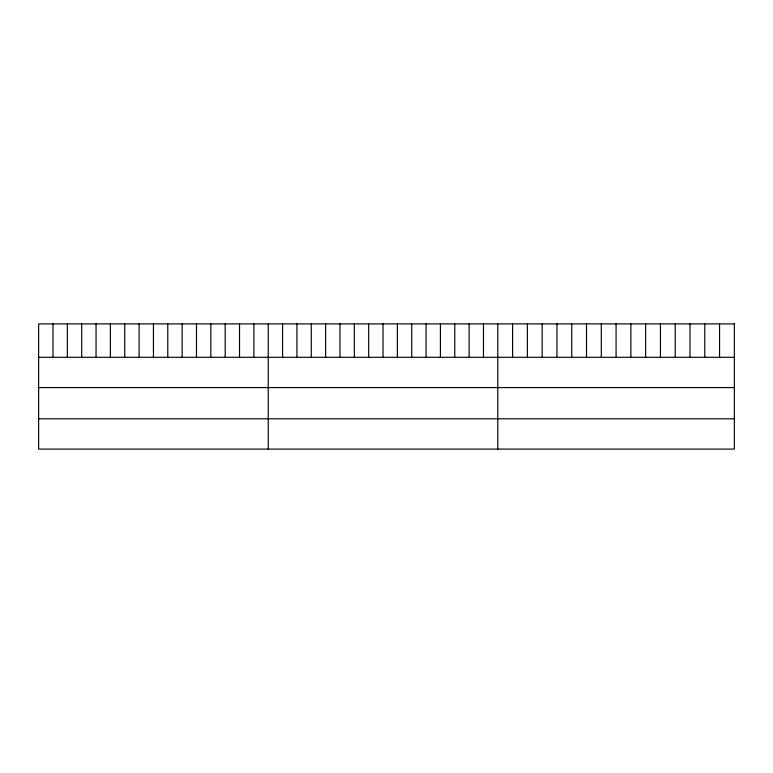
<?xml version="1.0" encoding="UTF-8"?>
<svg xmlns="http://www.w3.org/2000/svg" width="773" height="773" viewBox="0 0 773 773"><rect width="100%" height="100%" fill="white"/><g stroke="black" fill="none" stroke-linecap="round" stroke-linejoin="round"><path stroke-width="1.16" d="M38.65 357.3L734.35 357.3M38.65 387.592L734.35 387.592M38.65 418.802L734.35 418.802M719.566 323.897L719.566 357.3M704.783 323.897L704.783 357.3M689.999 323.897L689.999 357.3M675.216 323.897L675.216 357.3M660.432 323.897L660.432 357.3M645.648 323.897L645.648 357.3M630.865 323.897L630.865 357.3M616.081 323.897L616.081 357.3M601.297 323.897L601.297 357.3M586.514 323.897L586.514 357.3M571.73 323.897L571.73 357.3M556.947 323.897L556.947 357.3M542.163 323.897L542.163 357.3M527.379 323.897L527.379 357.3M512.596 323.897L512.596 357.3M497.812 323.897L497.812 449.103M483.463 323.897L483.463 357.3M469.114 323.897L469.114 357.3M454.766 323.897L454.766 357.3M440.417 323.897L440.417 357.3M426.068 323.897L426.068 357.3M411.719 323.897L411.719 357.3M397.37 323.897L397.37 357.3M383.022 323.897L383.022 357.3M368.673 323.897L368.673 357.3M354.324 323.897L354.324 357.3M339.975 323.897L339.975 357.3M325.626 323.897L325.626 357.3M311.277 323.897L311.277 357.3M296.929 323.897L296.929 357.3M282.58 323.897L282.58 357.3M268.231 323.897L268.231 449.103M253.882 323.897L253.882 357.3M239.533 323.897L239.533 357.3M225.185 323.897L225.185 357.3M210.836 323.897L210.836 357.3M196.487 323.897L196.487 357.3M182.138 323.897L182.138 357.3M167.789 323.897L167.789 357.3M153.441 323.897L153.441 357.3M139.092 323.897L139.092 357.3M124.743 323.897L124.743 357.3M110.394 323.897L110.394 357.3M96.045 323.897L96.045 357.3M81.696 323.897L81.696 357.3M67.348 323.897L67.348 357.3M52.999 323.897L52.999 357.3M734.35 323.897L38.65 323.897L38.65 449.103L734.35 449.103L734.35 323.897"/></g></svg>
